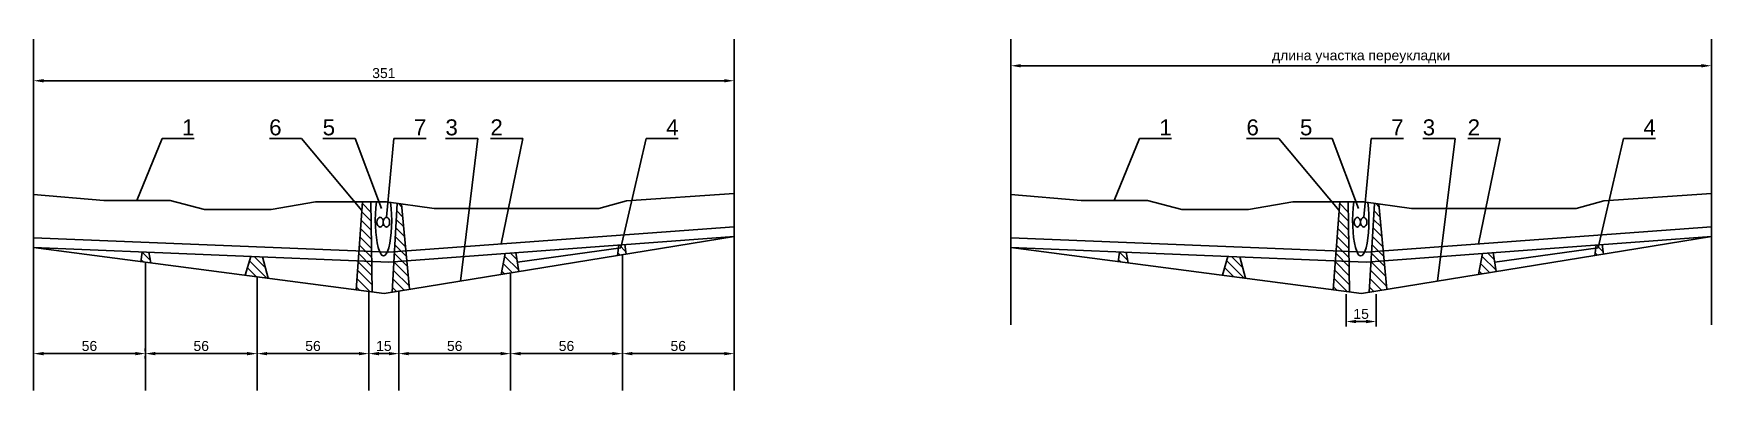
# Model space of a CAD drawing. Header units: millimetres. Extents: x 1484 to 2325, y 1387 to 1566.
import ezdxf
from ezdxf import colors
from ezdxf.entities.mleader import LeaderData, LeaderLine
from ezdxf.math import Vec2, Vec3

# ---------------------------------------------------------------- set-up
doc = ezdxf.new("R2010")
doc.units = ezdxf.units.MM
doc.styles.get("Standard").update_dxf_attribs({"font": 'arial.ttf'})
doc.dimstyles.new('ISO-25', dxfattribs={"dimscale": 2, "dimtxt": 2.5, "dimasz": 2.5, "dimexe": 1.25, "dimexo": 0.625, "dimtad": 1, "dimtxsty": 'Standard', "dimcen": 2.5, "dimadec": 0, "dimazin": 0, "dimtfac": 1, "dimtmove": 0, "dimatfit": 3, "dimfxl": 1, "dimarcsym": 0})
pattern_1 = [(135, (489.623, 0), (-2.245064, -2.245064), [])]

# ---------------------------------------------------------------- blocks, each defined once
blk = doc.blocks.new('*D1')
at = {"color": 0, "lineweight": -2, "transparency": 16777216}
for p, q in [((1484.03, 1524.14), (1484.03, 1544.79)), ((1489.03, 1542.29), (1830.03, 1542.29)), ((1835.03, 1524.14), (1835.03, 1544.79))]:
    blk.add_line(p, q, dxfattribs=at)
at = {"color": 0, "transparency": 16777216}
for points in [[(1489.03, 1543.12), (1489.03, 1541.46), (1484.03, 1542.29)], [(1830.03, 1543.12), (1830.03, 1541.46), (1835.03, 1542.29)]]:
    blk.add_solid(points, dxfattribs=at)
at = {"layer": 'Defpoints', "color": 0, "transparency": 16777216}
for p in [(1835.03, 1542.29), (1484.03, 1522.89), (1835.03, 1522.89)]:
    blk.add_point(p, dxfattribs=at)
at = {"color": 0, "transparency": 16777216, "insert": (1659.53, 1546.09), "char_height": 5, "attachment_point": 5}
blk.add_mtext('351', dxfattribs=at)
blk = doc.blocks.new('*D2')
at = {"color": 0, "lineweight": -2, "transparency": 16777216}
for p, q in [((1484.03, 1406.87), (1484.03, 1408.12)), ((1489.03, 1405.62), (1535.03, 1405.62)), ((1540.03, 1406.87), (1540.03, 1408.12))]:
    blk.add_line(p, q, dxfattribs=at)
at = {"color": 0, "transparency": 16777216}
for points in [[(1489.03, 1406.46), (1489.03, 1404.79), (1484.03, 1405.62)], [(1535.03, 1406.46), (1535.03, 1404.79), (1540.03, 1405.62)]]:
    blk.add_solid(points, dxfattribs=at)
at = {"layer": 'Defpoints', "color": 0, "transparency": 16777216}
for p in [(1484.03, 1405.62), (1540.03, 1405.62), (1540.03, 1405.62)]:
    blk.add_point(p, dxfattribs=at)
at = {"color": 0, "transparency": 16777216, "insert": (1512.03, 1409.43), "char_height": 5, "attachment_point": 5}
blk.add_mtext('56', dxfattribs=at)
blk = doc.blocks.new('*D3')
at = {"color": 0, "lineweight": -2, "transparency": 16777216}
for p, q in [((1596.03, 1424.1), (1596.03, 1403.12)), ((1540.03, 1404.37), (1540.03, 1403.12)), ((1545.03, 1405.62), (1591.03, 1405.62))]:
    blk.add_line(p, q, dxfattribs=at)
at = {"color": 0, "transparency": 16777216}
for points in [[(1545.03, 1406.46), (1545.03, 1404.79), (1540.03, 1405.62)], [(1591.03, 1406.46), (1591.03, 1404.79), (1596.03, 1405.62)]]:
    blk.add_solid(points, dxfattribs=at)
at = {"layer": 'Defpoints', "color": 0, "transparency": 16777216}
for p in [(1596.03, 1425.35), (1540.03, 1405.62), (1596.03, 1405.62)]:
    blk.add_point(p, dxfattribs=at)
at = {"color": 0, "transparency": 16777216, "insert": (1568.03, 1409.43), "char_height": 5, "attachment_point": 5}
blk.add_mtext('56', dxfattribs=at)
blk = doc.blocks.new('*D4')
at = {"color": 0, "lineweight": -2, "transparency": 16777216}
for p, q in [((1596.03, 1424.1), (1596.03, 1403.12)), ((1652.03, 1419.34), (1652.03, 1403.12)), ((1601.03, 1405.62), (1647.03, 1405.62))]:
    blk.add_line(p, q, dxfattribs=at)
at = {"color": 0, "transparency": 16777216}
for points in [[(1601.03, 1406.46), (1601.03, 1404.79), (1596.03, 1405.62)], [(1647.03, 1406.46), (1647.03, 1404.79), (1652.03, 1405.62)]]:
    blk.add_solid(points, dxfattribs=at)
at = {"layer": 'Defpoints', "color": 0, "transparency": 16777216}
for p in [(1596.03, 1425.35), (1652.03, 1420.59), (1652.03, 1405.62)]:
    blk.add_point(p, dxfattribs=at)
at = {"color": 0, "transparency": 16777216, "insert": (1624.03, 1409.43), "char_height": 5, "attachment_point": 5}
blk.add_mtext('56', dxfattribs=at)
blk = doc.blocks.new('*D5')
at = {"color": 0, "lineweight": -2, "transparency": 16777216}
for p, q in [((1652.03, 1419.34), (1652.03, 1403.12)), ((1667.03, 1419.4), (1667.03, 1403.12)), ((1657.03, 1405.62), (1662.03, 1405.62))]:
    blk.add_line(p, q, dxfattribs=at)
at = {"color": 0, "transparency": 16777216}
for points in [[(1657.03, 1406.46), (1657.03, 1404.79), (1652.03, 1405.62)], [(1662.03, 1406.46), (1662.03, 1404.79), (1667.03, 1405.62)]]:
    blk.add_solid(points, dxfattribs=at)
at = {"layer": 'Defpoints', "color": 0, "transparency": 16777216}
for p in [(1652.03, 1420.59), (1667.03, 1420.65), (1667.03, 1405.62)]:
    blk.add_point(p, dxfattribs=at)
at = {"color": 0, "transparency": 16777216, "insert": (1659.53, 1409.43), "char_height": 5, "attachment_point": 5}
blk.add_mtext('15', dxfattribs=at)
blk = doc.blocks.new('*D6')
at = {"color": 0, "lineweight": -2, "transparency": 16777216}
for p, q in [((1667.03, 1419.4), (1667.03, 1403.12)), ((1672.03, 1405.62), (1718.03, 1405.62)), ((1723.03, 1404.37), (1723.03, 1403.12))]:
    blk.add_line(p, q, dxfattribs=at)
at = {"color": 0, "transparency": 16777216}
for points in [[(1672.03, 1406.46), (1672.03, 1404.79), (1667.03, 1405.62)], [(1718.03, 1406.46), (1718.03, 1404.79), (1723.03, 1405.62)]]:
    blk.add_solid(points, dxfattribs=at)
at = {"layer": 'Defpoints', "color": 0, "transparency": 16777216}
for p in [(1667.03, 1420.65), (1723.03, 1405.62), (1723.03, 1405.62)]:
    blk.add_point(p, dxfattribs=at)
at = {"color": 0, "transparency": 16777216, "insert": (1695.03, 1409.43), "char_height": 5, "attachment_point": 5}
blk.add_mtext('56', dxfattribs=at)
blk = doc.blocks.new('*D7')
at = {"color": 0, "lineweight": -2, "transparency": 16777216}
for p, q in [((1779.03, 1431.64), (1779.03, 1403.12)), ((1723.03, 1404.37), (1723.03, 1403.12)), ((1728.03, 1405.62), (1774.03, 1405.62))]:
    blk.add_line(p, q, dxfattribs=at)
at = {"color": 0, "transparency": 16777216}
for points in [[(1728.03, 1406.46), (1728.03, 1404.79), (1723.03, 1405.62)], [(1774.03, 1406.46), (1774.03, 1404.79), (1779.03, 1405.62)]]:
    blk.add_solid(points, dxfattribs=at)
at = {"layer": 'Defpoints', "color": 0, "transparency": 16777216}
for p in [(1779.03, 1432.89), (1723.03, 1405.62), (1779.03, 1405.62)]:
    blk.add_point(p, dxfattribs=at)
at = {"color": 0, "transparency": 16777216, "insert": (1751.03, 1409.43), "char_height": 5, "attachment_point": 5}
blk.add_mtext('56', dxfattribs=at)
blk = doc.blocks.new('*D8')
at = {"color": 0, "lineweight": -2, "transparency": 16777216}
for p, q in [((1835.03, 1503.75), (1835.03, 1403.12)), ((1779.03, 1431.64), (1779.03, 1403.12)), ((1784.03, 1405.62), (1830.03, 1405.62))]:
    blk.add_line(p, q, dxfattribs=at)
at = {"color": 0, "transparency": 16777216}
for points in [[(1784.03, 1406.46), (1784.03, 1404.79), (1779.03, 1405.62)], [(1830.03, 1406.46), (1830.03, 1404.79), (1835.03, 1405.62)]]:
    blk.add_solid(points, dxfattribs=at)
at = {"layer": 'Defpoints', "color": 0, "transparency": 16777216}
for p in [(1835.03, 1505), (1779.03, 1432.89), (1835.03, 1405.62)]:
    blk.add_point(p, dxfattribs=at)
at = {"color": 0, "transparency": 16777216, "insert": (1807.03, 1409.43), "char_height": 5, "attachment_point": 5}
blk.add_mtext('56', dxfattribs=at)
blk = doc.blocks.new('_None')
blk = doc.blocks.new('*D11')
at = {"color": 0, "lineweight": -2, "transparency": 16777216}
for p, q in [((1973.65, 1531.66), (1973.65, 1552.31)), ((1978.65, 1549.81), (2319.65, 1549.81)), ((2324.65, 1531.66), (2324.65, 1552.31))]:
    blk.add_line(p, q, dxfattribs=at)
at = {"color": 0, "transparency": 16777216}
for points in [[(1978.65, 1550.64), (1978.65, 1548.97), (1973.65, 1549.81)], [(2319.65, 1550.64), (2319.65, 1548.97), (2324.65, 1549.81)]]:
    blk.add_solid(points, dxfattribs=at)
at = {"layer": 'Defpoints', "color": 0, "transparency": 16777216}
for p in [(2324.65, 1549.81), (1973.65, 1530.41), (2324.65, 1530.41)]:
    blk.add_point(p, dxfattribs=at)
at = {"color": 0, "transparency": 16777216, "insert": (2149.15, 1554.29), "char_height": 5, "attachment_point": 5}
blk.add_mtext('длина участка переукладки', dxfattribs=at)
blk = doc.blocks.new('*D14')
at = {"color": 0, "lineweight": -2, "transparency": 16777216}
for p, q in [((2141.65, 1435.41), (2141.65, 1419.2)), ((2156.65, 1435.48), (2156.65, 1419.2)), ((2146.65, 1421.7), (2151.65, 1421.7))]:
    blk.add_line(p, q, dxfattribs=at)
at = {"color": 0, "transparency": 16777216}
for points in [[(2146.65, 1422.53), (2146.65, 1420.87), (2141.65, 1421.7)], [(2151.65, 1422.53), (2151.65, 1420.87), (2156.65, 1421.7)]]:
    blk.add_solid(points, dxfattribs=at)
at = {"layer": 'Defpoints', "color": 0, "transparency": 16777216}
for p in [(2141.65, 1436.66), (2156.65, 1436.73), (2156.65, 1421.7)]:
    blk.add_point(p, dxfattribs=at)
at = {"color": 0, "transparency": 16777216, "insert": (2149.15, 1425.5), "char_height": 5, "attachment_point": 5}
blk.add_mtext('15', dxfattribs=at)

msp = doc.modelspace()

# ---------------------------------------------------------------- hatches: boundary and pattern name
h = msp.add_hatch()
h.set_pattern_fill('ANSI31', color=256, angle=90)
h.paths.add_polyline_path([(1652.031, 1451.906), (1646.678, 1452.122), (1645.586, 1437.611), (1652.031, 1436.769)])
h.paths.add_polyline_path([(1653.474, 1451.847), (1652.031, 1451.906), (1652.031, 1436.769), (1653.725, 1436.548)])
h.paths.add_polyline_path([(1652.031, 1456.786), (1647.044, 1456.988), (1646.678, 1452.122), (1652.031, 1451.906)])
h.paths.add_polyline_path([(1653.394, 1456.731), (1652.031, 1456.786), (1652.031, 1451.906), (1653.474, 1451.847)])
h.paths.add_polyline_path([(1652.031, 1481.579), (1648.895, 1481.579), (1647.044, 1456.988), (1652.031, 1456.786)])
h.paths.add_polyline_path([(1652.987, 1481.579), (1652.031, 1481.579), (1652.031, 1456.786), (1653.394, 1456.731)])
h = msp.add_hatch()
h.set_pattern_fill('ANSI31', color=256, angle=90)
h.paths.add_polyline_path([(1667.031, 1451.871), (1664.514, 1451.685), (1663.623, 1436.404), (1667.031, 1436.959)])
h.paths.add_polyline_path([(1667.031, 1456.751), (1664.8, 1456.586), (1664.514, 1451.685), (1667.031, 1451.871)])
h.paths.add_polyline_path([(1667.031, 1480.742), (1666.216, 1480.854), (1664.8, 1456.586), (1667.031, 1456.751)])
h.paths.add_polyline_path([(1668.449, 1480.549), (1667.031, 1480.742), (1667.031, 1456.751), (1670.647, 1457.019)])
h.paths.add_polyline_path([(1670.647, 1457.019), (1667.031, 1456.751), (1667.031, 1451.871), (1671.1, 1452.172)])
h.paths.add_polyline_path([(1671.1, 1452.172), (1667.031, 1451.871), (1667.031, 1436.959), (1672.439, 1437.84)])
h = msp.add_hatch()
h.set_pattern_fill('ANSI31', color=256, angle=90)
h.set_pattern_definition(pattern_1)
h.paths.add_polyline_path([(2141.654, 1451.906), (2136.301, 1452.122), (2135.209, 1437.611), (2141.654, 1436.769)])
h.paths.add_polyline_path([(2143.097, 1451.847), (2141.654, 1451.906), (2141.654, 1436.769), (2143.348, 1436.548)])
h.paths.add_polyline_path([(2141.654, 1456.786), (2136.668, 1456.988), (2136.301, 1452.122), (2141.654, 1451.906)])
h.paths.add_polyline_path([(2143.017, 1456.731), (2141.654, 1456.786), (2141.654, 1451.906), (2143.097, 1451.847)])
h.paths.add_polyline_path([(2141.654, 1481.579), (2138.518, 1481.579), (2136.668, 1456.988), (2141.654, 1456.786)])
h.paths.add_polyline_path([(2142.61, 1481.579), (2141.654, 1481.579), (2141.654, 1456.786), (2143.017, 1456.731)])
h = msp.add_hatch()
h.set_pattern_fill('ANSI31', color=256, angle=90)
h.set_pattern_definition(pattern_1)
h.paths.add_polyline_path([(2156.654, 1451.871), (2154.137, 1451.685), (2153.246, 1436.404), (2156.654, 1436.959)])
h.paths.add_polyline_path([(2156.654, 1456.751), (2154.423, 1456.586), (2154.137, 1451.685), (2156.654, 1451.871)])
h.paths.add_polyline_path([(2156.654, 1480.742), (2155.839, 1480.854), (2154.423, 1456.586), (2156.654, 1456.751)])
h.paths.add_polyline_path([(2158.072, 1480.549), (2156.654, 1480.742), (2156.654, 1456.751), (2160.27, 1457.019)])
h.paths.add_polyline_path([(2160.27, 1457.019), (2156.654, 1456.751), (2156.654, 1451.871), (2160.723, 1452.172)])
h.paths.add_polyline_path([(2160.723, 1452.172), (2156.654, 1451.871), (2156.654, 1436.959), (2162.063, 1437.84)])
h = msp.add_hatch()
h.set_pattern_fill('JIS_LC_20', color=256, scale=2, angle=90)
h.paths.add_polyline_path([(1540.031, 1456.437), (1538.464, 1456.501), (1537.834, 1451.679), (1540.031, 1451.392)])
h.paths.add_polyline_path([(1541.846, 1456.364), (1540.031, 1456.437), (1540.031, 1451.392), (1542.865, 1451.022)])
h = msp.add_hatch()
h.set_pattern_fill('ANSI31', color=256, angle=90)
h.paths.add_polyline_path([(1540.031, 1456.437), (1538.464, 1456.501), (1537.834, 1451.679), (1540.031, 1451.392)])
h.paths.add_polyline_path([(1541.846, 1456.364), (1540.031, 1456.437), (1540.031, 1451.392), (1542.865, 1451.022)])
h.paths.add_polyline_path([(1596.031, 1454.172), (1592.803, 1454.302), (1590.082, 1444.857), (1596.031, 1444.081)])
h.paths.add_polyline_path([(1598.748, 1454.062), (1596.031, 1454.172), (1596.031, 1444.081), (1601.619, 1443.351)])
h = msp.add_hatch()
h.set_pattern_fill('ANSI31', color=256, angle=90)
h.paths.add_polyline_path([(1723.031, 1456.015), (1720.251, 1455.81), (1718.386, 1445.318), (1723.031, 1446.074)])
h.paths.add_polyline_path([(1725.668, 1456.211), (1723.031, 1456.015), (1723.031, 1446.074), (1727.207, 1446.754)])
h.paths.add_polyline_path([(1779.031, 1460.16), (1777.241, 1460.027), (1776.617, 1454.796), (1779.031, 1455.189)])
h.paths.add_polyline_path([(1780.23, 1460.249), (1779.031, 1460.16), (1779.031, 1455.189), (1781.001, 1455.51)])
h = msp.add_hatch()
h.set_pattern_fill('JIS_LC_20', color=256, scale=2, angle=90)
h.set_pattern_definition([(135, (489.623, 0), (-28.2843, -28.2843), []), (135, (489.623, 0.8), (-28.2843, -28.2843), [])])
h.paths.add_polyline_path([(2029.654, 1456.437), (2028.087, 1456.501), (2027.457, 1451.679), (2029.654, 1451.392)])
h.paths.add_polyline_path([(2031.469, 1456.364), (2029.654, 1456.437), (2029.654, 1451.392), (2032.488, 1451.022)])
h = msp.add_hatch()
h.set_pattern_fill('ANSI31', color=256, angle=90)
h.set_pattern_definition(pattern_1)
h.paths.add_polyline_path([(2029.654, 1456.437), (2028.087, 1456.501), (2027.457, 1451.679), (2029.654, 1451.392)])
h.paths.add_polyline_path([(2031.469, 1456.364), (2029.654, 1456.437), (2029.654, 1451.392), (2032.488, 1451.022)])
h.paths.add_polyline_path([(2085.654, 1454.172), (2082.426, 1454.302), (2079.705, 1444.857), (2085.654, 1444.081)])
h.paths.add_polyline_path([(2088.371, 1454.062), (2085.654, 1454.172), (2085.654, 1444.081), (2091.242, 1443.351)])
h = msp.add_hatch()
h.set_pattern_fill('ANSI31', color=256, angle=90)
h.set_pattern_definition(pattern_1)
h.paths.add_polyline_path([(2212.654, 1456.015), (2209.874, 1455.81), (2208.009, 1445.318), (2212.654, 1446.074)])
h.paths.add_polyline_path([(2215.291, 1456.211), (2212.654, 1456.015), (2212.654, 1446.074), (2216.83, 1446.754)])
h.paths.add_polyline_path([(2268.654, 1460.16), (2266.864, 1460.027), (2266.24, 1454.796), (2268.654, 1455.189)])
h.paths.add_polyline_path([(2269.853, 1460.249), (2268.654, 1460.16), (2268.654, 1455.189), (2270.624, 1455.51)])

# ---------------------------------------------------------------- linework, layer by layer
for p, q in [((1484.031, 1563.197), (1484.031, 1387.191)), ((1835.031, 1563.197), (1835.031, 1387.191)), ((1973.654, 1563.197), (1973.654, 1420.019)), ((2324.654, 1563.197), (2324.654, 1420.019)), ((1779.031, 1455.189), (1779.031, 1387.191)), ((1540.031, 1451.392), (1540.031, 1387.191)), ((1723.031, 1446.074), (1723.031, 1387.191)), ((1596.031, 1444.081), (1596.031, 1387.191)), ((1652.031, 1436.769), (1652.031, 1387.191)), ((1667.031, 1436.959), (1667.031, 1387.191))]:
    msp.add_line(p, q)
for points in [[(1484.031, 1485.322), (1519.188, 1482.33), (1552.481, 1482.33), (1569.754, 1477.827), (1603.048, 1477.827), (1625.327, 1481.579), (1660.902, 1481.579), (1684.683, 1478.332), (1734.498, 1478.332), (1767.291, 1478.332), (1781.059, 1482.084), (1835.031, 1485.837)], [(1648.895, 1481.579), (1645.586, 1437.611)], [(1652.987, 1481.579), (1653.725, 1436.548)], [(1666.216, 1480.854), (1663.623, 1436.404)], [(1668.449, 1480.549), (1672.439, 1437.84)], [(1973.654, 1485.322), (2008.811, 1482.33), (2042.104, 1482.33), (2059.377, 1477.827), (2092.671, 1477.827), (2114.95, 1481.579), (2150.525, 1481.579), (2174.306, 1478.332), (2224.121, 1478.332), (2256.914, 1478.332), (2270.682, 1482.084), (2324.654, 1485.837)], [(2138.518, 1481.579), (2135.209, 1437.611)], [(2142.61, 1481.579), (2143.348, 1436.548)], [(2155.839, 1480.854), (2153.246, 1436.404)], [(2158.072, 1480.549), (2162.063, 1437.84)], [(1484.031, 1463.583), (1662.034, 1456.381), (1835.031, 1469.184)], [(1484.031, 1458.703), (1662.034, 1451.501), (1835.031, 1464.304)], [(1484.031, 1458.703), (1659.708, 1435.767), (1835.031, 1464.304)], [(1973.654, 1463.583), (2151.657, 1456.381), (2324.654, 1469.184)], [(1973.654, 1458.703), (2151.657, 1451.501), (2324.654, 1464.304)], [(1973.654, 1458.703), (2149.331, 1435.767), (2324.654, 1464.304)], [(1538.464, 1456.501), (1537.834, 1451.679)], [(1541.846, 1456.364), (1542.865, 1451.022)], [(1592.803, 1454.302), (1590.082, 1444.857)], [(1720.251, 1455.81), (1718.386, 1445.318)], [(1725.668, 1456.211), (1727.207, 1446.754)], [(1777.241, 1460.027), (1776.617, 1454.796)], [(1780.23, 1460.249), (1781.001, 1455.51)], [(2028.087, 1456.501), (2027.457, 1451.679)], [(2031.469, 1456.364), (2032.488, 1451.022)], [(2082.426, 1454.302), (2079.705, 1444.857)], [(2209.874, 1455.81), (2208.009, 1445.318)], [(2215.291, 1456.211), (2216.83, 1446.754)], [(2266.864, 1460.027), (2266.24, 1454.796)], [(2269.853, 1460.249), (2270.624, 1455.51)], [(1598.748, 1454.062), (1601.619, 1443.351)], [(2088.371, 1454.062), (2091.242, 1443.351)]]:
    msp.add_lwpolyline(points)
for centre in [(1659.356, 1472.501), (2148.979, 1472.501)]:
    msp.add_ellipse(centre, major_axis=(0, -17.972), ratio=0.2285597, start_param=4.1828429, end_param=8.3656969)
for centre in [(1657.661, 1471.466), (1660.835, 1471.466), (2147.285, 1471.466), (2150.459, 1471.466)]:
    msp.add_ellipse(centre, major_axis=(0, 2.44), ratio=0.6504121)

# ---------------------------------------------------------------- dimensions: what is measured, and where the dimension line sits
dim = msp.add_linear_dim(base=(2324.654, 1549.806), p1=(1973.654, 1530.411), p2=(2324.654, 1530.411), text='длина участка переукладки', dimstyle='ISO-25')
dim.commit()
dim.dimension.update_dxf_attribs({"geometry": '*D11', "text_midpoint": (2149.154, 1554.291)})
for base, p1, p2, picture, middle in [((1835.031, 1542.289), (1484.031, 1522.893), (1835.031, 1522.893), '*D1', (1659.531, 1546.093)), ((1540.031, 1405.624), (1484.031, 1405.624), (1540.031, 1405.624), '*D2', (1512.031, 1409.427))]:
    dim = msp.add_linear_dim(base=base, p1=p1, p2=p2, dimstyle='ISO-25')
    dim.commit()
    dim.dimension.update_dxf_attribs({"geometry": picture, "text_midpoint": middle})
for base, p1, p2, picture, middle in [((1835.031, 1405.624), (1779.031, 1432.889), (1835.031, 1504.997), '*D8', (1807.031, 1409.427)), ((1779.031, 1405.624), (1723.031, 1405.624), (1779.031, 1432.889), '*D7', (1751.031, 1409.427)), ((2156.654, 1421.699), (2141.654, 1436.66), (2156.654, 1436.727), '*D14', (2149.154, 1425.502)), ((1596.031, 1405.624), (1540.031, 1405.624), (1596.031, 1425.355), '*D3', (1568.031, 1409.427)), ((1652.031, 1405.624), (1596.031, 1425.355), (1652.031, 1420.585), '*D4', (1624.031, 1409.427)), ((1667.031, 1405.624), (1652.031, 1420.585), (1667.031, 1420.653), '*D5', (1659.531, 1409.427)), ((1723.031, 1405.624), (1667.031, 1420.653), (1723.031, 1405.624), '*D6', (1695.031, 1409.427))]:
    dim = msp.add_linear_dim(base=base, p1=p1, p2=p2, dimstyle='ISO-25', override={"dimtmove": 1})
    dim.commit()
    dim.dimension.update_dxf_attribs({"geometry": picture, "text_midpoint": middle})

# ---------------------------------------------------------------- leaders
ml = msp.add_multileader_mtext('Standard')
ml.set_content('1', color=256)
ml.set_leader_properties()
ml.set_arrow_properties(name='NONE')
ml.build(insert=Vec2(0, 0))
ml.multileader.update_dxf_attribs({"text_left_attachment_type": 6, "text_right_attachment_type": 6})
ctx = ml.context
ctx.base_point, ctx.char_height, ctx.plane_origin = Vec3(1556.427, 1513.356), 8, Vec3(1535.834, 1482.33)
ctx.left_attachment, ctx.right_attachment = 6, 6
notes = []
notes.append((ctx, [(0, (1, 1, 0), (1548.427, 1513.356), (1, 0), 8, [(0, [(1535.834, 1482.33)], 0, [])])]))
ctx.mtext.insert, ctx.mtext.flow_direction = Vec3(1558.427, 1522.956), 5
ml = msp.add_multileader_mtext('Standard')
ml.set_content('6', color=256)
ml.set_leader_properties()
ml.set_arrow_properties(name='NONE')
ml.build(insert=Vec2(0, 0))
ml.multileader.update_dxf_attribs({"text_left_attachment_type": 6, "text_right_attachment_type": 6})
ctx = ml.context
ctx.base_point, ctx.char_height, ctx.plane_origin = Vec3(1601.007, 1513.356), 8, Vec3(1648.569, 1477.244)
ctx.left_attachment, ctx.right_attachment, ctx.text_align_type = 6, 6, 2
notes.append((ctx, [(0, (1, 1, 0), (1618.289, 1513.356), (-1, 0), 8, [(0, [(1648.569, 1477.244)], 0, [])])]))
ctx.mtext.insert, ctx.mtext.alignment, ctx.mtext.flow_direction = Vec3(1608.289, 1522.956), 3, 5
ml = msp.add_multileader_mtext('Standard')
ml.set_content('5', color=256)
ml.set_leader_properties()
ml.set_arrow_properties(name='NONE')
ml.build(insert=Vec2(0, 0))
ml.multileader.update_dxf_attribs({"text_left_attachment_type": 6, "text_right_attachment_type": 6})
ctx = ml.context
ctx.base_point, ctx.char_height, ctx.plane_origin = Vec3(1627.788, 1513.356), 8, Vec3(1658.267, 1478.266)
ctx.left_attachment, ctx.right_attachment, ctx.text_align_type = 6, 6, 2
notes.append((ctx, [(0, (1, 1, 0), (1645.093, 1513.356), (-1, 0), 8, [(0, [(1658.267, 1478.266)], 0, [])])]))
ctx.mtext.insert, ctx.mtext.alignment, ctx.mtext.flow_direction = Vec3(1635.093, 1522.956), 3, 5
ml = msp.add_multileader_mtext('Standard')
ml.set_content('7', color=256)
ml.set_leader_properties()
ml.set_arrow_properties(name='NONE')
ml.build(insert=Vec2(0, 0))
ml.multileader.update_dxf_attribs({"text_left_attachment_type": 6, "text_right_attachment_type": 6})
ctx = ml.context
ctx.base_point, ctx.char_height, ctx.plane_origin = Vec3(1672.587, 1513.356), 8, Vec3(1660.835, 1473.906)
ctx.left_attachment, ctx.right_attachment = 6, 6
notes.append((ctx, [(0, (1, 1, 0), (1664.587, 1513.356), (1, 0), 8, [(0, [(1660.835, 1473.906)], 0, [])])]))
ctx.mtext.insert, ctx.mtext.flow_direction = Vec3(1674.587, 1522.956), 5
ml = msp.add_multileader_mtext('Standard')
ml.set_content('3', color=256)
ml.set_leader_properties()
ml.set_arrow_properties(name='NONE')
ml.build(insert=Vec2(0, 0))
ml.multileader.update_dxf_attribs({"text_left_attachment_type": 6, "text_right_attachment_type": 6})
ctx = ml.context
ctx.base_point, ctx.char_height, ctx.plane_origin = Vec3(1689.356, 1513.356), 8, Vec3(1697.867, 1441.978)
ctx.left_attachment, ctx.right_attachment, ctx.text_align_type = 6, 6, 2
notes.append((ctx, [(0, (1, 1, 0), (1706.594, 1513.356), (-1, 0), 8, [(0, [(1697.867, 1441.978)], 0, [])])]))
ctx.mtext.insert, ctx.mtext.alignment, ctx.mtext.flow_direction = Vec3(1696.594, 1522.956), 3, 5
ml = msp.add_multileader_mtext('Standard')
ml.set_content('2', color=256)
ml.set_leader_properties()
ml.set_arrow_properties(name='NONE')
ml.build(insert=Vec2(0, 0))
ml.multileader.update_dxf_attribs({"text_left_attachment_type": 6, "text_right_attachment_type": 6})
ctx = ml.context
ctx.base_point, ctx.char_height, ctx.plane_origin = Vec3(1711.818, 1513.356), 8, Vec3(1743.813, 1462.433)
ctx.left_attachment, ctx.right_attachment, ctx.text_align_type = 6, 6, 2
notes.append((ctx, [(0, (1, 1, 0), (1729.117, 1513.356), (-1, 0), 8, [(0, [(1718.335, 1460.548)], 0, [])])]))
ctx.mtext.insert, ctx.mtext.alignment, ctx.mtext.flow_direction = Vec3(1719.117, 1522.956), 3, 5
ml = msp.add_multileader_mtext('Standard')
ml.set_content('4', color=256)
ml.set_leader_properties()
ml.set_arrow_properties(name='NONE')
ml.build(insert=Vec2(0, 0))
ml.multileader.update_dxf_attribs({"text_left_attachment_type": 6, "text_right_attachment_type": 6})
ctx = ml.context
ctx.base_point, ctx.char_height, ctx.plane_origin = Vec3(1798.934, 1513.356), 8, Vec3(1726.437, 1451.482)
ctx.left_attachment, ctx.right_attachment = 6, 6
notes.append((ctx, [(0, (1, 1, 0), (1790.934, 1513.356), (1, 0), 8, [(1, [(1726.437, 1451.482), (1778.269, 1458.532)], 0, [])])]))
ctx.mtext.insert, ctx.mtext.flow_direction = Vec3(1800.934, 1522.956), 5
ml = msp.add_multileader_mtext('Standard')
ml.set_content('1', color=256)
ml.set_leader_properties()
ml.set_arrow_properties(name='NONE')
ml.build(insert=Vec2(0, 0))
ml.multileader.update_dxf_attribs({"text_left_attachment_type": 6, "text_right_attachment_type": 6})
ctx = ml.context
ctx.base_point, ctx.char_height, ctx.plane_origin = Vec3(2046.05, 1513.356), 8, Vec3(2025.458, 1482.33)
ctx.left_attachment, ctx.right_attachment = 6, 6
notes.append((ctx, [(0, (1, 1, 0), (2038.05, 1513.356), (1, 0), 8, [(0, [(2025.458, 1482.33)], 0, [])])]))
ctx.mtext.insert, ctx.mtext.flow_direction = Vec3(2048.05, 1522.956), 5
ml = msp.add_multileader_mtext('Standard')
ml.set_content('6', color=256)
ml.set_leader_properties()
ml.set_arrow_properties(name='NONE')
ml.build(insert=Vec2(0, 0))
ml.multileader.update_dxf_attribs({"text_left_attachment_type": 6, "text_right_attachment_type": 6})
ctx = ml.context
ctx.base_point, ctx.char_height, ctx.plane_origin = Vec3(2090.63, 1513.356), 8, Vec3(2138.192, 1477.244)
ctx.left_attachment, ctx.right_attachment, ctx.text_align_type = 6, 6, 2
notes.append((ctx, [(0, (1, 1, 0), (2107.912, 1513.356), (-1, 0), 8, [(0, [(2138.192, 1477.244)], 0, [])])]))
ctx.mtext.insert, ctx.mtext.alignment, ctx.mtext.flow_direction = Vec3(2097.912, 1522.956), 3, 5
ml = msp.add_multileader_mtext('Standard')
ml.set_content('5', color=256)
ml.set_leader_properties()
ml.set_arrow_properties(name='NONE')
ml.build(insert=Vec2(0, 0))
ml.multileader.update_dxf_attribs({"text_left_attachment_type": 6, "text_right_attachment_type": 6})
ctx = ml.context
ctx.base_point, ctx.char_height, ctx.plane_origin = Vec3(2117.412, 1513.356), 8, Vec3(2147.89, 1478.266)
ctx.left_attachment, ctx.right_attachment, ctx.text_align_type = 6, 6, 2
notes.append((ctx, [(0, (1, 1, 0), (2134.716, 1513.356), (-1, 0), 8, [(0, [(2147.89, 1478.266)], 0, [])])]))
ctx.mtext.insert, ctx.mtext.alignment, ctx.mtext.flow_direction = Vec3(2124.716, 1522.956), 3, 5
ml = msp.add_multileader_mtext('Standard')
ml.set_content('7', color=256)
ml.set_leader_properties()
ml.set_arrow_properties(name='NONE')
ml.build(insert=Vec2(0, 0))
ml.multileader.update_dxf_attribs({"text_left_attachment_type": 6, "text_right_attachment_type": 6})
ctx = ml.context
ctx.base_point, ctx.char_height, ctx.plane_origin = Vec3(2162.211, 1513.356), 8, Vec3(2150.459, 1473.906)
ctx.left_attachment, ctx.right_attachment = 6, 6
notes.append((ctx, [(0, (1, 1, 0), (2154.211, 1513.356), (1, 0), 8, [(0, [(2150.459, 1473.906)], 0, [])])]))
ctx.mtext.insert, ctx.mtext.flow_direction = Vec3(2164.211, 1522.956), 5
ml = msp.add_multileader_mtext('Standard')
ml.set_content('3', color=256)
ml.set_leader_properties()
ml.set_arrow_properties(name='NONE')
ml.build(insert=Vec2(0, 0))
ml.multileader.update_dxf_attribs({"text_left_attachment_type": 6, "text_right_attachment_type": 6})
ctx = ml.context
ctx.base_point, ctx.char_height, ctx.plane_origin = Vec3(2178.979, 1513.356), 8, Vec3(2187.49, 1441.978)
ctx.left_attachment, ctx.right_attachment, ctx.text_align_type = 6, 6, 2
notes.append((ctx, [(0, (1, 1, 0), (2196.218, 1513.356), (-1, 0), 8, [(0, [(2187.49, 1441.978)], 0, [])])]))
ctx.mtext.insert, ctx.mtext.alignment, ctx.mtext.flow_direction = Vec3(2186.218, 1522.956), 3, 5
ml = msp.add_multileader_mtext('Standard')
ml.set_content('2', color=256)
ml.set_leader_properties()
ml.set_arrow_properties(name='NONE')
ml.build(insert=Vec2(0, 0))
ml.multileader.update_dxf_attribs({"text_left_attachment_type": 6, "text_right_attachment_type": 6})
ctx = ml.context
ctx.base_point, ctx.char_height, ctx.plane_origin = Vec3(2201.441, 1513.356), 8, Vec3(2233.436, 1462.433)
ctx.left_attachment, ctx.right_attachment, ctx.text_align_type = 6, 6, 2
notes.append((ctx, [(0, (1, 1, 0), (2218.74, 1513.356), (-1, 0), 8, [(0, [(2207.958, 1460.548)], 0, [])])]))
ctx.mtext.insert, ctx.mtext.alignment, ctx.mtext.flow_direction = Vec3(2208.74, 1522.956), 3, 5
ml = msp.add_multileader_mtext('Standard')
ml.set_content('4', color=256)
ml.set_leader_properties()
ml.set_arrow_properties(name='NONE')
ml.build(insert=Vec2(0, 0))
ml.multileader.update_dxf_attribs({"text_left_attachment_type": 6, "text_right_attachment_type": 6})
ctx = ml.context
ctx.base_point, ctx.char_height, ctx.plane_origin = Vec3(2288.557, 1513.356), 8, Vec3(2216.06, 1451.482)
ctx.left_attachment, ctx.right_attachment = 6, 6
notes.append((ctx, [(0, (1, 1, 0), (2280.557, 1513.356), (1, 0), 8, [(1, [(2216.06, 1451.482), (2267.892, 1458.532)], 0, [])])]))
ctx.mtext.insert, ctx.mtext.flow_direction = Vec3(2290.557, 1522.956), 5
for ctx, leaders in notes:
    for number, flags, end, landing, length, lines in leaders:
        leader = LeaderData()
        leader.index, (leader.has_last_leader_line, leader.has_dogleg_vector, leader.attachment_direction) = number, flags
        leader.last_leader_point, leader.dogleg_vector, leader.dogleg_length = Vec3(end), Vec3(landing), length
        for number, points, colour, breaks in lines:
            line = LeaderLine()
            line.index, line.vertices, line.color, line.breaks = number, Vec3.list(points), colors.encode_raw_color(colour), breaks
            leader.lines.append(line)
        ctx.leaders.append(leader)

doc.saveas('drawing.dxf')
